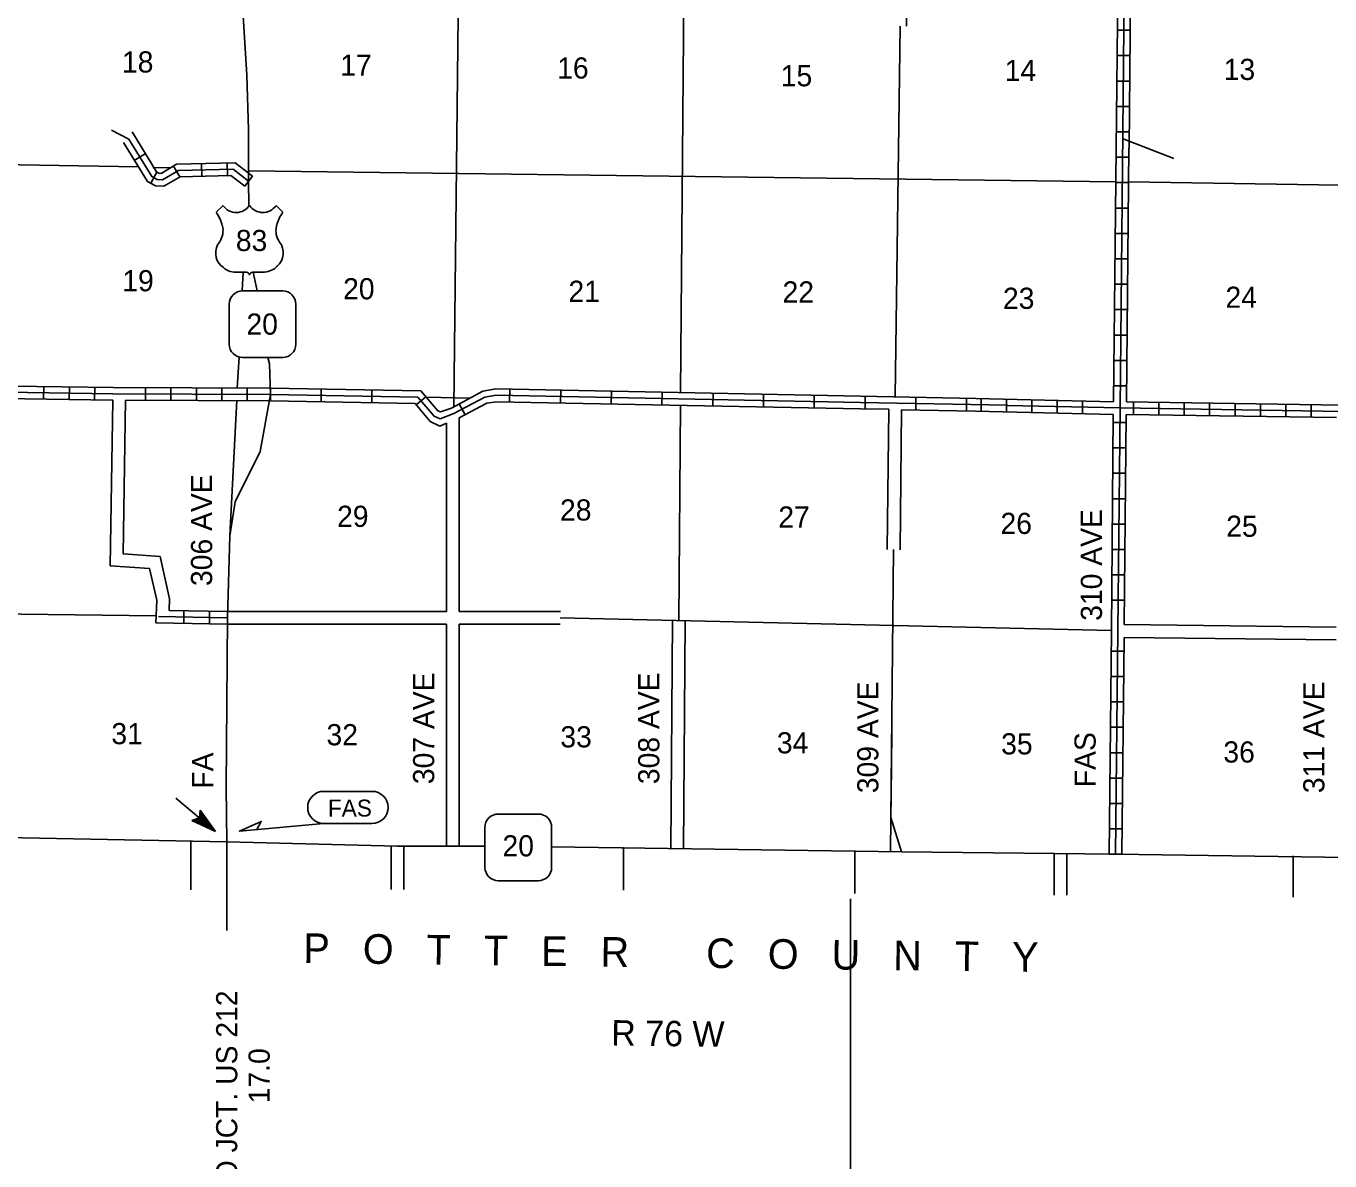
# Model space of a CAD drawing. Extents: x 1123232 to 1640442, y 16348238 to 16784707.
# Drawn here: x 1363360 to 1394167, y 16432344 to 16459153 of the extents above; entities that cross this region are included whole.
import ezdxf

# ---------------------------------------------------------------- set-up
doc = ezdxf.new("R2010")
doc.units = 0
for name, color, linetype in [('L10', 7, 'Continuous'), ('L11', 7, 'Continuous'), ('L13', 7, 'Continuous'), ('L14', 7, 'Continuous'), ('L2', 7, 'Continuous'), ('L21', 7, 'Continuous'), ('L22', 7, 'Continuous'), ('L28', 7, 'Continuous'), ('L3', 7, 'Continuous'), ('L30', 7, 'Continuous'), ('L55', 7, 'Continuous'), ('L8', 7, 'Continuous'), ('L9', 7, 'Continuous')]:
    doc.layers.add(name, color=color, linetype=linetype)

msp = doc.modelspace()

# ---------------------------------------------------------------- linework, layer by layer
at = {"layer": 'L10'}
for points in [[(1365408, 16450313), (1365350, 16446405), (1366275, 16446338), (1366450, 16445588), (1366425, 16445055)], [(1365708, 16450313), (1365650, 16446688), (1366525, 16446622), (1366750, 16445622), (1366741, 16445347)]]:
    msp.add_lwpolyline(points, dxfattribs=at)
at = {"layer": 'L11'}
for p, q in [((1373591, 16449899), (1373591, 16445322)), ((1373291, 16449769), (1373291, 16445322)), ((1368116, 16445322), (1373291, 16445322)), ((1373591, 16445322), (1375984, 16445322)), ((1368116, 16445022), (1373291, 16445022)), ((1373291, 16445022), (1373291, 16439763)), ((1373591, 16445022), (1373591, 16439763)), ((1373591, 16445022), (1375977, 16445022)), ((1378634, 16445112), (1378591, 16439723)), ((1378934, 16445105), (1378891, 16439720))]:
    msp.add_line(p, q, dxfattribs=at)
for points in [[(1384183, 16460662), (1384162, 16459149)], [(1383741, 16450105), (1383708, 16446786)], [(1384041, 16450088), (1384009, 16446781)], [(1389307, 16445013), (1394316, 16444957)], [(1389307, 16444713), (1394316, 16444657)]]:
    msp.add_lwpolyline(points, dxfattribs=at)
at = {"layer": 'L13'}
for p, q in [((1378908, 16460755), (1378824, 16450497)), ((1378824, 16450197), (1378784, 16445108))]:
    msp.add_line(p, q, dxfattribs=at)
for points in [[(1373583, 16460822), (1373466, 16450147)], [(1384012, 16459152), (1383891, 16450397)], [(1366008, 16455830), (1352467, 16456055)], [(1366758, 16455805), (1366358, 16455813)], [(1368616, 16455730), (1389107, 16455472)], [(1394399, 16455391), (1389408, 16455471)], [(1368491, 16453330), (1368466, 16452905)], [(1368391, 16451330), (1368350, 16450605)], [(1368341, 16450313), (1368175, 16447113)], [(1373841, 16450363), (1372816, 16450388)], [(1383858, 16446784), (1383786, 16439650)], [(1352384, 16445397), (1366433, 16445222)], [(1375980, 16445173), (1389007, 16444872)]]:
    msp.add_lwpolyline(points, dxfattribs=at)
at = {"layer": 'L2'}
msp.add_lwpolyline([(1368100, 16439880), (1351595, 16440204)], dxfattribs=at)
at = {"layer": 'L22'}
for p, q in [((1370391, 16441072), (1371533, 16441072)), ((1370391, 16440313), (1371533, 16440313))]:
    msp.add_line(p, q, dxfattribs=at)
msp.add_lwpolyline([(1370391, 16440313), (1368400, 16440138), (1368916, 16440363), (1368808, 16440172)], dxfattribs=at)
for centre, start, end in [((1370393, 16440695), 90.0008, 270.0008), ((1371533, 16440695), 270.0008, 90.0008)]:
    msp.add_arc(centre, 380, start, end, dxfattribs=at)
at = {"layer": 'L28'}
for p, q in [((1367833, 16440130), (1366900, 16440913)), ((1367475, 16440630), (1367458, 16440447)), ((1367833, 16440130), (1367475, 16440630)), ((1367275, 16440388), (1367458, 16440447)), ((1367833, 16440130), (1367275, 16440388)), ((1367750, 16440180), (1367316, 16440388)), ((1367708, 16440222), (1367333, 16440397)), ((1367650, 16440263), (1367366, 16440413)), ((1367608, 16440305), (1367400, 16440422)), ((1367525, 16440372), (1367416, 16440430)), ((1367500, 16440388), (1367450, 16440430)), ((1367550, 16440380), (1367475, 16440463)), ((1367491, 16440430), (1367475, 16440455)), ((1367733, 16440222), (1367483, 16440563)), ((1367625, 16440330), (1367483, 16440488)), ((1367783, 16440180), (1367491, 16440580)), ((1367675, 16440272), (1367491, 16440530)), ((1367625, 16440305), (1367508, 16440405)), ((1367591, 16440338), (1367508, 16440405))]:
    msp.add_line(p, q, dxfattribs=at)
at = {"layer": 'L3'}
for p, q in [((1367850, 16454755), (1368016, 16454913)), ((1369425, 16454755), (1369266, 16454913)), ((1368000, 16454438), (1368000, 16454438)), ((1369275, 16454430), (1369275, 16454447)), ((1367925, 16454047), (1367933, 16454055)), ((1369350, 16454047), (1369350, 16454047)), ((1367983, 16453480), (1367966, 16453488)), ((1368325, 16453338), (1368566, 16453338)), ((1368950, 16453338), (1368708, 16453338)), ((1369266, 16453463), (1369291, 16453480)), ((1369425, 16452897), (1368475, 16452897)), ((1368158, 16452580), (1368158, 16451638)), ((1369733, 16451638), (1369733, 16452580)), ((1368475, 16451322), (1369425, 16451322)), ((1375466, 16440538), (1374516, 16440538)), ((1374200, 16440222), (1374200, 16439280)), ((1375775, 16439280), (1375775, 16440222)), ((1374516, 16438963), (1375466, 16438963))]:
    msp.add_line(p, q, dxfattribs=at)
for points in [[(1368366, 16461930), (1368366, 16461888), (1368466, 16459780), (1368575, 16457997), (1368616, 16456705), (1368616, 16455488), (1368625, 16454913)], [(1368725, 16453338), (1368816, 16452897)], [(1369075, 16451322), (1369108, 16451172), (1369133, 16450447), (1368891, 16449105), (1368300, 16447913), (1368175, 16447113), (1368116, 16445172), (1368091, 16441163), (1368100, 16439880)], [(1368100, 16439880), (1372133, 16439780), (1374200, 16439780)], [(1375775, 16439763), (1384041, 16439647), (1389099, 16439588), (1398432, 16439455), (1400832, 16439422), (1409024, 16439305), (1410290, 16439288), (1414365, 16439230), (1418757, 16439172), (1420898, 16439138), (1424940, 16439072), (1426148, 16439055)]]:
    msp.add_lwpolyline(points, dxfattribs=at)
for centre, radius, start, end in [((1368324, 16455129), 380, 215.686, 325.8081), ((1368953, 16455129), 380, 214.1946, 324.6567), ((1367249, 16454275), 765, 12.2898, 38.4098), ((1370027, 16454275), 765, 141.5921, 166.9359), ((1367552, 16454317), 461, 326.0856, 14.9121), ((1369725, 16454317), 461, 166.7494, 215.1852), ((1368252, 16453794), 413, 141.5649, 226.8935), ((1369025, 16453794), 413, 310.3398, 38.2936), ((1368325, 16453808), 472, 224.0239, 270.001), ((1368561, 16453257), 78.7, 10.3707, 90.0011), ((1368716, 16453257), 78.7, 90.0011, 169.6314), ((1368952, 16453808), 472, 270.0011, 311.9899), ((1368475, 16452582), 315, 90.0011, 180.0011), ((1369420, 16452582), 315, 0.0011, 90.0011), ((1368475, 16451637), 315, 180.0011, 270.0011), ((1369420, 16451637), 315, 270.0011, 0.0011), ((1374517, 16440224), 315, 90.0011, 180.0011), ((1375462, 16440224), 315, 0.0011, 90.0011), ((1374517, 16439279), 315, 180.0011, 270.0011), ((1375462, 16439279), 315, 270.0011, 0.0011)]:
    msp.add_arc(centre, radius, start, end, dxfattribs=at)
at = {"layer": 'L55'}
for p, q in [((1367250, 16439880), (1367250, 16438747)), ((1368100, 16439880), (1368100, 16438747)), ((1371983, 16439780), (1371983, 16438755)), ((1372283, 16439780), (1372283, 16438755)), ((1377474, 16439755), (1377474, 16438738)), ((1382941, 16439680), (1382941, 16438663)), ((1387649, 16439597), (1387649, 16438622)), ((1387949, 16439597), (1387949, 16438622)), ((1393299, 16439555), (1393299, 16438572)), ((1368100, 16438747), (1368100, 16437788)), ((1382841, 16438538), (1382841, 16426505))]:
    msp.add_line(p, q, dxfattribs=at)
at = {"layer": 'L8'}
for p, q in [((1389149, 16459055), (1389449, 16459055)), ((1389141, 16458455), (1389441, 16458455)), ((1389132, 16457855), (1389432, 16457855)), ((1389132, 16457255), (1389432, 16457255)), ((1389116, 16456655), (1389416, 16456655)), ((1366175, 16456138), (1365916, 16455980)), ((1389116, 16456055), (1389416, 16456055)), ((1366450, 16455705), (1366308, 16455438)), ((1366841, 16455847), (1366991, 16455588)), ((1367508, 16455905), (1367516, 16455605)), ((1368108, 16455922), (1368116, 16455622)), ((1368708, 16455605), (1368525, 16455372)), ((1389112, 16455455), (1389408, 16455455)), ((1389106, 16454855), (1389402, 16454855)), ((1389099, 16454255), (1389399, 16454255)), ((1389091, 16453655), (1389391, 16453655)), ((1389091, 16453055), (1389391, 16453055)), ((1389082, 16452455), (1389382, 16452455)), ((1389074, 16451855), (1389374, 16451855)), ((1389066, 16451255), (1389366, 16451255)), ((1363775, 16450338), (1363783, 16450638)), ((1364375, 16450330), (1364383, 16450630)), ((1364975, 16450322), (1364983, 16450622)), ((1366183, 16450313), (1366183, 16450613)), ((1366783, 16450305), (1366783, 16450605)), ((1367383, 16450305), (1367383, 16450605)), ((1367983, 16450305), (1367983, 16450605)), ((1368583, 16450297), (1368583, 16450597)), ((1389066, 16450655), (1389366, 16450655)), ((1385926, 16450049), (1385926, 16450349)), ((1386524, 16450038), (1386524, 16450338)), ((1387124, 16450030), (1387124, 16450330)), ((1387724, 16450013), (1387724, 16450313)), ((1388324, 16450005), (1388324, 16450305)), ((1389524, 16449980), (1389524, 16450280)), ((1390124, 16449972), (1390124, 16450272)), ((1390724, 16449963), (1390724, 16450263)), ((1391324, 16449955), (1391324, 16450255)), ((1391924, 16449938), (1391924, 16450238)), ((1392524, 16449930), (1392524, 16450230)), ((1393124, 16449922), (1393124, 16450222)), ((1393724, 16449913), (1393724, 16450213)), ((1389357, 16449788), (1389057, 16449788)), ((1389349, 16449188), (1389049, 16449188)), ((1389341, 16448588), (1389041, 16448588)), ((1389341, 16447988), (1389041, 16447988)), ((1389332, 16447388), (1389032, 16447388)), ((1389324, 16446788), (1389024, 16446788)), ((1389324, 16446188), (1389024, 16446188)), ((1389316, 16445588), (1389016, 16445588)), ((1367091, 16445047), (1367091, 16445347)), ((1367691, 16445030), (1367691, 16445330)), ((1389299, 16444388), (1388999, 16444388)), ((1389299, 16443788), (1388999, 16443788)), ((1389291, 16443188), (1388991, 16443188)), ((1389282, 16442588), (1388982, 16442588)), ((1389274, 16441988), (1388974, 16441988)), ((1389266, 16441388), (1388966, 16441388)), ((1389266, 16440788), (1388966, 16440788)), ((1389257, 16440188), (1388957, 16440188)), ((1389249, 16439588), (1388949, 16439588))]:
    msp.add_line(p, q, dxfattribs=at)
for points in [[(1389491, 16481855), (1389457, 16476588), (1389357, 16464913), (1389316, 16460738), (1389207, 16450138)], [(1389507, 16464805), (1389466, 16460738), (1389421, 16456272)], [(1389167, 16460738), (1389057, 16450280)], [(1368616, 16455488), (1368250, 16455772), (1366958, 16455738), (1366583, 16455522), (1366458, 16455530), (1366333, 16455597), (1365791, 16456480), (1365375, 16456697)], [(1368708, 16455605), (1368300, 16455922), (1366916, 16455888), (1366550, 16455672), (1366500, 16455680), (1366441, 16455713), (1365864, 16456655)], [(1368525, 16455372), (1368200, 16455622), (1367000, 16455588), (1366616, 16455372), (1366416, 16455380), (1366225, 16455480), (1365658, 16456405)], [(1389282, 16456488), (1390482, 16456022)], [(1389416, 16456272), (1389357, 16450280)], [(1369133, 16450447), (1365416, 16450463), (1352275, 16450672), (1347167, 16450755), (1346942, 16451163), (1346959, 16452080)], [(1365408, 16450313), (1352417, 16450513)], [(1369133, 16450597), (1365416, 16450613), (1363008, 16450650)], [(1369133, 16450297), (1365708, 16450313)], [(1389057, 16450280), (1385803, 16450355)], [(1410390, 16449847), (1405107, 16449930), (1399782, 16450005), (1394474, 16450047), (1389207, 16450138), (1386524, 16450188)], [(1399624, 16450155), (1394474, 16450197), (1389357, 16450280)], [(1389049, 16449980), (1385796, 16450055)], [(1389049, 16449980), (1389007, 16444863), (1388949, 16439588)], [(1389207, 16450138), (1389157, 16444863), (1389099, 16439588)], [(1389349, 16449980), (1389307, 16445013)], [(1394324, 16449905), (1389349, 16449980)], [(1368116, 16445322), (1366741, 16445347)], [(1368116, 16445022), (1366425, 16445055)], [(1368116, 16445172), (1366491, 16445205)], [(1389307, 16444713), (1389249, 16439588)]]:
    msp.add_lwpolyline(points, dxfattribs=at)
at = {"layer": 'L9'}
for p, q in [((1369133, 16450297), (1369133, 16450597)), ((1370333, 16450280), (1370333, 16450580)), ((1371533, 16450255), (1371533, 16450555)), ((1374783, 16450272), (1374791, 16450572)), ((1375983, 16450247), (1375991, 16450547)), ((1377183, 16450230), (1377191, 16450530)), ((1378383, 16450205), (1378391, 16450505)), ((1379583, 16450180), (1379591, 16450480)), ((1380783, 16450155), (1380783, 16450455)), ((1372575, 16450205), (1372808, 16450397)), ((1373733, 16449972), (1373591, 16450230)), ((1381983, 16450138), (1381983, 16450438)), ((1383183, 16450113), (1383183, 16450413)), ((1384383, 16450088), (1384383, 16450388)), ((1385583, 16450063), (1385583, 16450363))]:
    msp.add_line(p, q, dxfattribs=at)
for points in [[(1369133, 16450597), (1372683, 16450538), (1373091, 16450063), (1373150, 16450038), (1373408, 16450130), (1374150, 16450530), (1374458, 16450580), (1383074, 16450413), (1385803, 16450355)], [(1369133, 16450447), (1372616, 16450388), (1373000, 16449938), (1373141, 16449872), (1373466, 16449997), (1374200, 16450388), (1374466, 16450430), (1383074, 16450263), (1386549, 16450197)], [(1369133, 16450297), (1372550, 16450238), (1372908, 16449813), (1373133, 16449705), (1373291, 16449769)], [(1373591, 16449899), (1374250, 16450247), (1374475, 16450280), (1383074, 16450113), (1383741, 16450105)], [(1384041, 16450088), (1385796, 16450055)], [(1384041, 16439647), (1383791, 16440455), (1383799, 16440963), (1383816, 16442463)]]:
    msp.add_lwpolyline(points, dxfattribs=at)

# ---------------------------------------------------------------- texts
at = {"layer": 'L14'}
for s, p in [('18', (1365625, 16458055)), ('17', (1370783, 16457980)), ('16', (1375908, 16457913)), ('15', (1381191, 16457730)), ('14', (1386483, 16457855)), ('13', (1391657, 16457880)), ('19', (1365633, 16452888)), ('20', (1370850, 16452697)), ('21', (1376175, 16452638)), ('22', (1381233, 16452622)), ('23', (1386441, 16452472)), ('24', (1391699, 16452497)), ('29', (1370708, 16447322)), ('28', (1375975, 16447472)), ('27', (1381133, 16447305)), ('26', (1386383, 16447155)), ('25', (1391716, 16447088)), ('31', (1365375, 16442188)), ('32', (1370458, 16442163)), ('33', (1375983, 16442113)), ('34', (1381099, 16441972)), ('35', (1386399, 16441947)), ('36', (1391649, 16441755))]:
    msp.add_text(s, height=500, rotation=0, dxfattribs=at).set_placement(p)
at = {"layer": 'L21'}
msp.add_text('FAS', height=500, rotation=90, dxfattribs=at).set_placement((1388632, 16441172))
at = {"layer": 'L22'}
for s, height, rotation, p in [('FA', 500, 90, (1367783, 16441138)), ('FAS', 399.9, 0.0008, (1370491, 16440480))]:
    msp.add_text(s, height=height, rotation=rotation, dxfattribs=at).set_placement(p)
at = {"layer": 'L3'}
for s, p in [('83', (1368316, 16453838)), ('20', (1368566, 16451863)), ('20', (1374616, 16439538))]:
    msp.add_text(s, height=500, rotation=0, dxfattribs=at).set_placement(p)
at = {"layer": 'L30'}
for s, p in [('306 AVE', (1367756, 16445925)), ('310 AVE', (1388781, 16445103)), ('307 AVE', (1373003, 16441245)), ('308 AVE', (1378322, 16441245)), ('309 AVE', (1383498, 16441031)), ('311 AVE', (1394036, 16441031))]:
    msp.add_text(s, height=500, rotation=90, dxfattribs=at).set_placement(p)
at = {"layer": 'L55'}
for s, height, rotation, p in [('P   O   T   T   E   R       C   O   U   N   T   Y', 699.98, 359.2927, (1369908, 16437022)), ('TO JCT. US 212', 500, 90, (1368350, 16431430)), ('R 76 W', 600, 359.2927, (1377183, 16435072)), ('17.0', 500, 90, (1369116, 16433705))]:
    msp.add_text(s, height=height, rotation=rotation, dxfattribs=at).set_placement(p)

doc.saveas('drawing.dxf')
